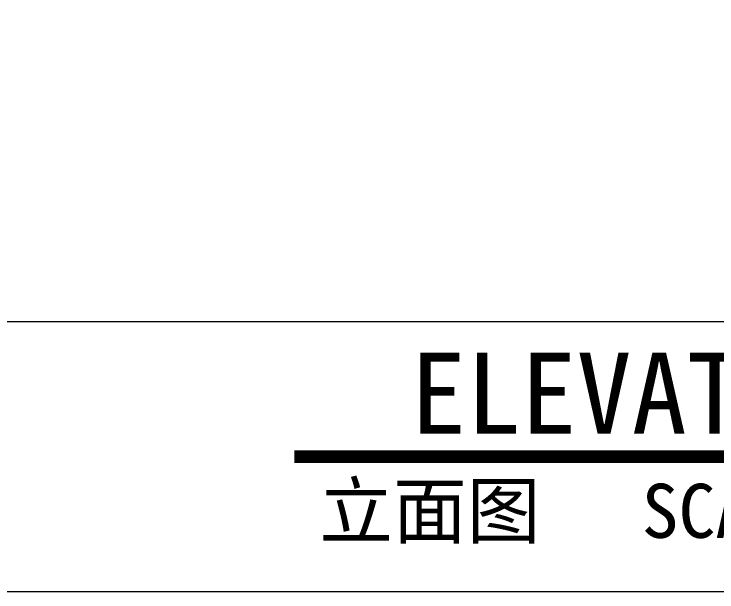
# Model space of a CAD drawing. Header units: millimetres. Extents: x 3162 to 221128, y -144913 to 11496.
# Drawn here: x 41614 to 42589, y -73458 to -72657 of the extents above; entities that cross this region are included whole.
import ezdxf
from ezdxf.enums import TextEntityAlignment as Align

# ---------------------------------------------------------------- set-up
doc = ezdxf.new("R2010")
doc.units = ezdxf.units.MM
doc.header["$LTSCALE"] = 10
doc.layers.add('Drawing【图框、表格】', color=150, linetype='Continuous', lineweight=0)
doc.layers.add('T-05天花灯具', color=4, linetype='Continuous')
doc.styles.add('线上图名', font='simhei.ttf')
doc.styles.add('线下图名', font='simhei.ttf')

# ---------------------------------------------------------------- blocks, each defined once
blk = doc.blocks.new('*U1186')
at = {"color": 2, "linetype": 'Continuous'}
blk.add_lwpolyline([(-17.258, 0, 0.7, 0.7, 0), (23.258, 0, 0.75, 0.75, 0)], format="xyseb", dxfattribs=at)
at = {"color": 2, "style": '线上图名', "flags": 8}
blk.add_attdef('EXISTING_PLAN', text='', height=4.5, dxfattribs=at).set_placement((2.997, 1.272), align=Align.CENTER)
at = {"color": 2, "style": '线下图名', "flags": 8}
blk.add_attdef('图名1', text='', height=3, dxfattribs=at).set_placement((-15.864, -1.5), align=Align.TOP_LEFT)
blk.add_attdef('比例1', text='', height=3, dxfattribs=at).set_placement((22.436, -1.5), align=Align.TOP_RIGHT)

msp = doc.modelspace()

# ---------------------------------------------------------------- linework, layer by layer
at = {"layer": 'Drawing【图框、表格】'}
for points in [[(38190.54, -73458.49), (38190.54, -62160.69), (52265.77, -62160.69), (52265.77, -73458.49)], [(38190.54, -73458.49), (38190.54, -62160.69), (52265.77, -62160.69), (52265.77, -73458.49)], [(38190.54, -73458.49), (38190.54, -73083.49), (52265.77, -73083.49), (52265.77, -73458.49)]]:
    msp.add_lwpolyline(points, close=True, dxfattribs=at)

# ---------------------------------------------------------------- block references
at = {"layer": 'T-05天花灯具'}
ref = msp.add_blockref('*U1186', (42434.35, -73270.99), dxfattribs=dict(at, xscale=25, yscale=25, zscale=25))
ref.add_attrib('比例1', 'SCALE 1:25', dxfattribs={"layer": '0', "color": 2, "height": 75, "style": '线下图名'}).set_placement((42995.24, -73308.49), align=Align.TOP_RIGHT)
ref.add_attrib('EXISTING_PLAN', 'ELEVATION', dxfattribs={"layer": '0', "color": 2, "height": 112.5, "style": '线上图名'}).set_placement((42509.29, -73239.18), align=Align.CENTER)
ref.add_attrib('图名1', '立面图', dxfattribs={"layer": '0', "color": 2, "height": 75, "style": '线下图名'}).set_placement((42037.76, -73308.49), align=Align.TOP_LEFT)

doc.saveas('drawing.dxf')
